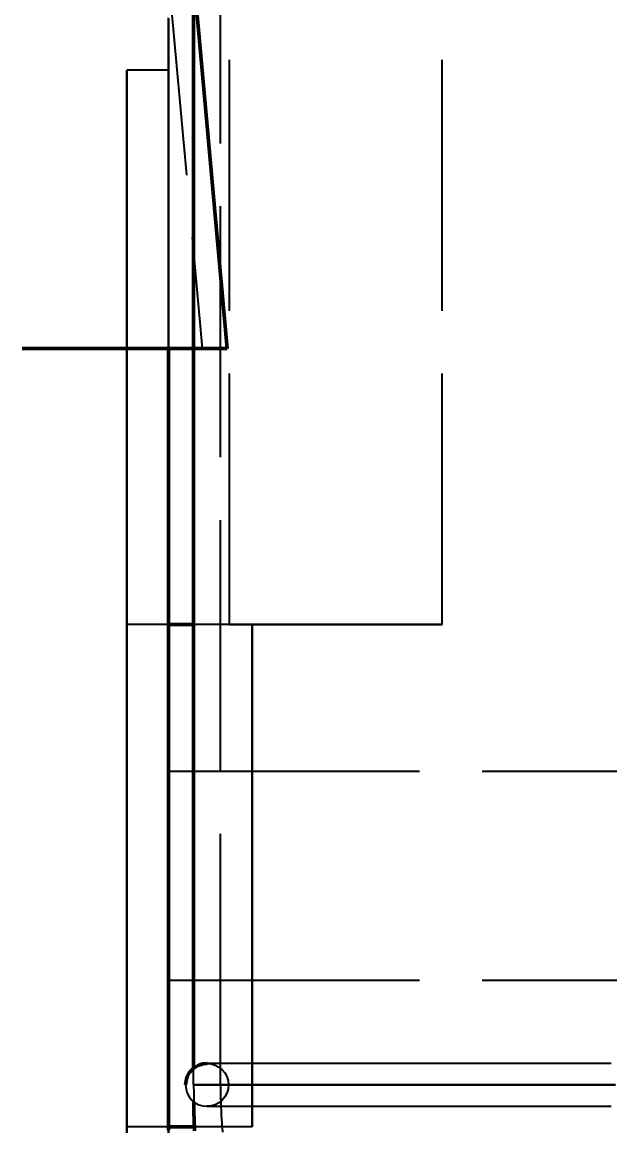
# Model space of a CAD drawing. Header units: millimetres. Extents: x 0 to 594, y 0 to 420.
# Drawn here: x 69.25 to 76.27, y 283.47 to 296.7 of the extents above; entities that cross this region are included whole.
import ezdxf

# ---------------------------------------------------------------- set-up
doc = ezdxf.new("R2010")
doc.units = ezdxf.units.MM
doc.linetypes.add('ISO02-TRAZOS', pattern=[3.75, 3, -0.75])
for name, color, linetype, lineweight in [('01-VISIBLE', 7, 'CONTINUOUS', 50), ('02-OCULTA', 4, 'ISO02-TRAZOS', 25), ('04-COTA', 3, 'CONTINUOUS', 25)]:
    doc.layers.add(name, color=color, linetype=linetype, lineweight=lineweight)
doc.styles.add('ISO3098', font='isocpeur.ttf')
doc.dimstyles.new('FLAMA-ISO', dxfattribs={"dimtxt": 3.5, "dimasz": 3, "dimexe": 2, "dimexo": 1, "dimgap": 1, "dimtad": 1, "dimdec": 1, "dimtxsty": 'ISO3098', "dimcen": 2.5, "dimclrd": 3, "dimclre": 3, "dimclrt": 3, "dimazin": 3, "dimtfac": 1, "dimtmove": 0, "dimatfit": 3, "dimlwd": 25, "dimlwe": 25})

msp = doc.modelspace()

# ---------------------------------------------------------------- linework, layer by layer
at = {"layer": '01-VISIBLE'}
for p, q in [((69.9, 312.8), (71.7, 292.8)), ((71.3, 284.2), (71.3, 298)), ((71.3, 289.5), (71, 289.5)), ((71.309, 283.5), (71, 283.5))]:
    msp.add_line(p, q, dxfattribs=at)
for points in [[(71.7, 292.8), (71.65, 292.8), (71.6, 292.8), (71.55, 292.8), (71.5, 292.8), (71.45, 292.8), (71.4, 292.8), (71.35, 292.8), (71.3, 292.8), (71.25, 292.8), (71.2, 292.8), (71.15, 292.8), (71.1, 292.8), (71.05, 292.8), (71, 292.8), (70.95, 292.8), (70.9, 292.8), (70.85, 292.8), (70.8, 292.8), (70.75, 292.8), (70.7, 292.8), (70.65, 292.8), (70.6, 292.8), (70.55, 292.8), (70.5, 292.8), (70.45, 292.8), (70.4, 292.8), (70.35, 292.8), (70.3, 292.8), (70.25, 292.8), (70.2, 292.8), (70.15, 292.8), (70.1, 292.8), (70.05, 292.8), (70, 292.8), (69.95, 292.8), (69.9, 292.8), (69.85, 292.8), (69.8, 292.8), (69.75, 292.8), (69.7, 292.8), (69.65, 292.8), (69.6, 292.8), (69.55, 292.8), (69.5, 292.8), (69.45, 292.8), (69.4, 292.8), (69.35, 292.8), (69.3, 292.8), (69.25, 292.8)], [(71, 283.458), (71, 283.518), (71, 283.577), (71, 283.637), (71, 283.696), (71, 283.756), (71, 283.815), (71, 283.875), (71, 283.934), (71, 283.994), (71, 284.053), (71, 284.113), (71, 284.172), (71, 284.232), (71, 284.291), (71, 284.351), (71, 284.41), (71, 284.47), (71, 284.529), (71, 284.589), (71, 284.648), (71, 284.708), (71, 284.767), (71, 284.827), (71, 284.886), (71, 284.946), (71, 285.005), (71, 285.065), (71, 285.124), (71, 285.184), (71, 285.243), (71, 285.303), (71, 285.362), (71, 285.422), (71, 285.481), (71, 285.541), (71, 285.6), (71, 285.66), (71, 285.719), (71, 285.779), (71, 285.838), (71, 285.898), (71, 285.957), (71, 286.017), (71, 286.076), (71, 286.136), (71, 286.195), (71, 286.255), (71, 286.314), (71, 286.374), (71, 286.433), (71, 286.493), (71, 286.552), (71, 286.612), (71, 286.671), (71, 286.731), (71, 286.79), (71, 286.85), (71, 286.909), (71, 286.969), (71, 287.028), (71, 287.088), (71, 287.147), (71, 287.207), (71, 287.266), (71, 287.326), (71, 287.385), (71, 287.445), (71, 287.504), (71, 287.564), (71, 287.623), (71, 287.683), (71, 287.742), (71, 287.802), (71, 287.861), (71, 287.921), (71, 287.98), (71, 288.04), (71, 288.099), (71, 288.159), (71, 288.218), (71, 288.278), (71, 288.337), (71, 288.397), (71, 288.456), (71, 288.516), (71, 288.575), (71, 288.635), (71, 288.694), (71, 288.754), (71, 288.813), (71, 288.873), (71, 288.932), (71, 288.992), (71, 289.051), (71, 289.111), (71, 289.17), (71, 289.23), (71, 289.289), (71, 289.349), (71, 289.408), (71, 289.468), (71, 289.527), (71, 289.587), (71, 289.646), (71, 289.706), (71, 289.765), (71, 289.825), (71, 289.884), (71, 289.944), (71, 290.003), (71, 290.063), (71, 290.122), (71, 290.182), (71, 290.241), (71, 290.301), (71, 290.36), (71, 290.42), (71, 290.479), (71, 290.539), (71, 290.598), (71, 290.658), (71, 290.717), (71, 290.777), (71, 290.836), (71, 290.896), (71, 290.955), (71, 291.015), (71, 291.074), (71, 291.134), (71, 291.193), (71, 291.253), (71, 291.312), (71, 291.372), (71, 291.431), (71, 291.491), (71, 291.55), (71, 291.61), (71, 291.669), (71, 291.729), (71, 291.788), (71, 291.848), (71, 291.907), (71, 291.967), (71, 292.026), (71, 292.086), (71, 292.145), (71, 292.205), (71, 292.264), (71, 292.324), (71, 292.383), (71, 292.443), (71, 292.502), (71, 292.562), (71, 292.621), (71, 292.681), (71, 292.74), (71, 292.8)], [(71.46, 284.256), (71.41, 284.251), (71.362, 284.237), (71.318, 284.213), (71.279, 284.181), (71.247, 284.142), (71.223, 284.098), (71.209, 284.05), (71.204, 284)], [(71.302, 283.799), (71.302, 283.749), (71.303, 283.699), (71.304, 283.649), (71.305, 283.599), (71.307, 283.549), (71.309, 283.499), (71.312, 283.449)]]:
    msp.add_lwpolyline(points, dxfattribs=at)
at = {"layer": '02-OCULTA'}
for p, q in [((74.27, 289.5), (74.27, 343.594)), ((71.73, 289.5), (71.73, 340.4)), ((71.62, 284), (71.62, 337.5)), ((69.6, 312.8), (71.4, 292.8)), ((71, 296.125), (70.5, 296.125)), ((71, 289.5), (70.5, 289.5)), ((72, 289.5), (71.3, 289.5)), ((71, 287.75), (105.6, 287.75)), ((71, 285.25), (105.6, 285.25)), ((71.3, 284), (71.3, 284.2)), ((71, 283.5), (70.5, 283.5)), ((72, 283.5), (71.309, 283.5))]:
    msp.add_line(p, q, dxfattribs=at)
for points in [[(71, 292.8), (71, 292.85), (71, 292.9), (71, 292.95), (71, 293), (71, 293.05), (71, 293.1), (71, 293.15), (71, 293.2), (71, 293.25), (71, 293.3), (71, 293.35), (71, 293.4), (71, 293.45), (71, 293.5), (71, 293.55), (71, 293.6), (71, 293.65), (71, 293.7), (71, 293.75), (71, 293.8), (71, 293.85), (71, 293.9), (71, 293.95), (71, 294), (71, 294.05), (71, 294.1), (71, 294.15), (71, 294.2), (71, 294.25), (71, 294.3), (71, 294.35), (71, 294.4), (71, 294.45), (71, 294.5), (71, 294.55), (71, 294.6), (71, 294.65), (71, 294.7), (71, 294.75), (71, 294.8), (71, 294.85), (71, 294.9), (71, 294.95), (71, 295), (71, 295.05), (71, 295.1), (71, 295.15), (71, 295.2), (71, 295.25), (71, 295.3), (71, 295.35), (71, 295.4), (71, 295.45), (71, 295.5), (71, 295.55), (71, 295.6), (71, 295.65), (71, 295.7), (71, 295.75), (71, 295.8), (71, 295.85), (71, 295.9), (71, 295.95), (71, 296), (71, 296.05), (71, 296.1), (71, 296.15), (71, 296.2), (71, 296.25), (71, 296.3), (71, 296.35), (71, 296.4), (71, 296.45), (71, 296.5), (71, 296.55), (71, 296.6), (71, 296.65), (71, 296.7), (71, 296.75)], [(71, 296.737), (71, 296.65), (71, 296.562), (71, 296.475), (71, 296.387), (71, 296.3), (71, 296.212), (71, 296.125), (71, 296.037), (71, 295.95), (71, 295.862), (71, 295.775), (71, 295.687), (71, 295.6), (71, 295.512), (71, 295.425), (71, 295.337), (71, 295.25), (71, 295.162), (71, 295.075), (71, 294.987), (71, 294.9), (71, 294.812), (71, 294.725), (71, 294.637), (71, 294.55), (71, 294.462), (71, 294.375), (71, 294.287), (71, 294.2), (71, 294.112), (71, 294.025), (71, 293.937), (71, 293.85), (71, 293.762), (71, 293.675), (71, 293.587), (71, 293.5), (71, 293.412), (71, 293.325), (71, 293.237), (71, 293.15), (71, 293.062), (71, 292.975), (71, 292.887), (71, 292.8), (71, 292.712), (71, 292.625), (71, 292.537), (71, 292.45), (71, 292.362), (71, 292.275), (71, 292.187), (71, 292.1), (71, 292.012), (71, 291.925), (71, 291.837), (71, 291.75), (71, 291.662), (71, 291.575), (71, 291.487), (71, 291.4), (71, 291.312), (71, 291.225), (71, 291.137), (71, 291.05), (71, 290.962), (71, 290.875), (71, 290.787), (71, 290.7), (71, 290.612), (71, 290.525), (71, 290.437), (71, 290.35), (71, 290.262), (71, 290.175), (71, 290.087), (71, 290), (71, 289.912), (71, 289.825), (71, 289.737), (71, 289.65), (71, 289.562), (71, 289.475), (71, 289.387), (71, 289.3), (71, 289.212), (71, 289.125), (71, 289.037), (71, 288.95), (71, 288.862), (71, 288.775), (71, 288.687), (71, 288.6), (71, 288.512), (71, 288.425), (71, 288.337), (71, 288.25), (71, 288.162), (71, 288.075), (71, 287.987), (71, 287.9), (71, 287.812), (71, 287.725), (71, 287.637), (71, 287.55), (71, 287.462), (71, 287.375), (71, 287.287), (71, 287.2), (71, 287.112), (71, 287.025), (71, 286.937), (71, 286.85), (71, 286.762), (71, 286.675), (71, 286.587), (71, 286.5), (71, 286.412), (71, 286.325), (71, 286.237), (71, 286.15), (71, 286.062), (71, 285.975), (71, 285.887), (71, 285.8), (71, 285.712), (71, 285.625), (71, 285.537), (71, 285.45), (71, 285.362), (71, 285.275), (71, 285.187), (71, 285.1), (71, 285.012), (71, 284.925), (71, 284.837), (71, 284.75), (71, 284.662), (71, 284.575), (71, 284.487), (71, 284.4), (71, 284.312), (71, 284.225), (71, 284.137), (71, 284.05), (71, 283.962), (71, 283.875), (71, 283.787), (71, 283.7), (71, 283.612), (71, 283.525), (71, 283.437)], [(70.5, 283.425), (70.5, 283.475), (70.5, 283.525), (70.5, 283.575), (70.5, 283.625), (70.5, 283.675), (70.5, 283.725), (70.5, 283.775), (70.5, 283.825), (70.5, 283.875), (70.5, 283.925), (70.5, 283.975), (70.5, 284.025), (70.5, 284.075), (70.5, 284.125), (70.5, 284.175), (70.5, 284.225), (70.5, 284.275), (70.5, 284.325), (70.5, 284.375), (70.5, 284.425), (70.5, 284.475), (70.5, 284.525), (70.5, 284.575), (70.5, 284.625), (70.5, 284.675), (70.5, 284.725), (70.5, 284.775), (70.5, 284.825), (70.5, 284.875), (70.5, 284.925), (70.5, 284.975), (70.5, 285.025), (70.5, 285.075), (70.5, 285.125), (70.5, 285.175), (70.5, 285.225), (70.5, 285.275), (70.5, 285.325), (70.5, 285.375), (70.5, 285.425), (70.5, 285.475), (70.5, 285.525), (70.5, 285.575), (70.5, 285.625), (70.5, 285.675), (70.5, 285.725), (70.5, 285.775), (70.5, 285.825), (70.5, 285.875), (70.5, 285.925), (70.5, 285.975), (70.5, 286.025), (70.5, 286.075), (70.5, 286.125), (70.5, 286.175), (70.5, 286.225), (70.5, 286.275), (70.5, 286.325), (70.5, 286.375), (70.5, 286.425), (70.5, 286.475), (70.5, 286.525), (70.5, 286.575), (70.5, 286.625), (70.5, 286.675), (70.5, 286.725), (70.5, 286.775), (70.5, 286.825), (70.5, 286.875), (70.5, 286.925), (70.5, 286.975), (70.5, 287.025), (70.5, 287.075), (70.5, 287.125), (70.5, 287.175), (70.5, 287.225), (70.5, 287.275), (70.5, 287.325), (70.5, 287.375), (70.5, 287.425), (70.5, 287.475), (70.5, 287.525), (70.5, 287.575), (70.5, 287.625), (70.5, 287.675), (70.5, 287.725), (70.5, 287.775), (70.5, 287.825), (70.5, 287.875), (70.5, 287.925), (70.5, 287.975), (70.5, 288.025), (70.5, 288.075), (70.5, 288.125), (70.5, 288.175), (70.5, 288.225), (70.5, 288.275), (70.5, 288.325), (70.5, 288.375), (70.5, 288.425), (70.5, 288.475), (70.5, 288.525), (70.5, 288.575), (70.5, 288.625), (70.5, 288.675), (70.5, 288.725), (70.5, 288.775), (70.5, 288.825), (70.5, 288.875), (70.5, 288.925), (70.5, 288.975), (70.5, 289.025), (70.5, 289.075), (70.5, 289.125), (70.5, 289.175), (70.5, 289.225), (70.5, 289.275), (70.5, 289.325), (70.5, 289.375), (70.5, 289.425), (70.5, 289.475), (70.5, 289.525), (70.5, 289.575), (70.5, 289.625), (70.5, 289.675), (70.5, 289.725), (70.5, 289.775), (70.5, 289.825), (70.5, 289.875), (70.5, 289.925), (70.5, 289.975), (70.5, 290.025), (70.5, 290.075), (70.5, 290.125), (70.5, 290.175), (70.5, 290.225), (70.5, 290.275), (70.5, 290.325), (70.5, 290.375), (70.5, 290.425), (70.5, 290.475), (70.5, 290.525), (70.5, 290.575), (70.5, 290.625), (70.5, 290.675), (70.5, 290.725), (70.5, 290.775), (70.5, 290.825), (70.5, 290.875), (70.5, 290.925), (70.5, 290.975), (70.5, 291.025), (70.5, 291.075), (70.5, 291.125), (70.5, 291.175), (70.5, 291.225), (70.5, 291.275), (70.5, 291.325), (70.5, 291.375), (70.5, 291.425), (70.5, 291.475), (70.5, 291.525), (70.5, 291.575), (70.5, 291.625), (70.5, 291.675), (70.5, 291.725), (70.5, 291.775), (70.5, 291.825), (70.5, 291.875), (70.5, 291.925), (70.5, 291.975), (70.5, 292.025), (70.5, 292.075), (70.5, 292.125), (70.5, 292.175), (70.5, 292.225), (70.5, 292.275), (70.5, 292.325), (70.5, 292.375), (70.5, 292.425), (70.5, 292.475), (70.5, 292.525), (70.5, 292.575), (70.5, 292.625), (70.5, 292.675), (70.5, 292.725), (70.5, 292.775), (70.5, 292.825), (70.5, 292.875), (70.5, 292.925), (70.5, 292.975), (70.5, 293.025), (70.5, 293.075), (70.5, 293.125), (70.5, 293.175), (70.5, 293.225), (70.5, 293.275), (70.5, 293.325), (70.5, 293.375), (70.5, 293.425), (70.5, 293.475), (70.5, 293.525), (70.5, 293.575), (70.5, 293.625), (70.5, 293.675), (70.5, 293.725), (70.5, 293.775), (70.5, 293.825), (70.5, 293.875), (70.5, 293.925), (70.5, 293.975), (70.5, 294.025), (70.5, 294.075), (70.5, 294.125), (70.5, 294.175), (70.5, 294.225), (70.5, 294.275), (70.5, 294.325), (70.5, 294.375), (70.5, 294.425), (70.5, 294.475), (70.5, 294.525), (70.5, 294.575), (70.5, 294.625), (70.5, 294.675), (70.5, 294.725), (70.5, 294.775), (70.5, 294.825), (70.5, 294.875), (70.5, 294.925), (70.5, 294.975), (70.5, 295.025), (70.5, 295.075), (70.5, 295.125), (70.5, 295.175), (70.5, 295.225), (70.5, 295.275), (70.5, 295.325), (70.5, 295.375), (70.5, 295.425), (70.5, 295.475), (70.5, 295.525), (70.5, 295.575), (70.5, 295.625), (70.5, 295.675), (70.5, 295.725), (70.5, 295.775), (70.5, 295.825), (70.5, 295.875), (70.5, 295.925), (70.5, 295.975), (70.5, 296.025), (70.5, 296.075), (70.5, 296.125)], [(70.5, 296.125), (70.5, 296.075), (70.5, 296.025), (70.5, 295.975), (70.5, 295.925), (70.5, 295.875), (70.5, 295.825), (70.5, 295.775), (70.5, 295.725), (70.5, 295.675), (70.5, 295.625), (70.5, 295.575), (70.5, 295.525), (70.5, 295.475), (70.5, 295.425), (70.5, 295.375), (70.5, 295.325), (70.5, 295.275), (70.5, 295.225), (70.5, 295.175), (70.5, 295.125), (70.5, 295.075), (70.5, 295.025), (70.5, 294.975), (70.5, 294.925), (70.5, 294.875), (70.5, 294.825), (70.5, 294.775), (70.5, 294.725), (70.5, 294.675), (70.5, 294.625), (70.5, 294.575), (70.5, 294.525), (70.5, 294.475), (70.5, 294.425), (70.5, 294.375), (70.5, 294.325), (70.5, 294.275), (70.5, 294.225), (70.5, 294.175), (70.5, 294.125), (70.5, 294.075), (70.5, 294.025), (70.5, 293.975), (70.5, 293.925), (70.5, 293.875), (70.5, 293.825), (70.5, 293.775), (70.5, 293.725), (70.5, 293.675), (70.5, 293.625), (70.5, 293.575), (70.5, 293.525), (70.5, 293.475), (70.5, 293.425), (70.5, 293.375), (70.5, 293.325), (70.5, 293.275), (70.5, 293.225), (70.5, 293.175), (70.5, 293.125), (70.5, 293.075), (70.5, 293.025), (70.5, 292.975), (70.5, 292.925), (70.5, 292.875), (70.5, 292.825), (70.5, 292.775), (70.5, 292.725), (70.5, 292.675), (70.5, 292.625), (70.5, 292.575), (70.5, 292.525), (70.5, 292.475), (70.5, 292.425), (70.5, 292.375), (70.5, 292.325), (70.5, 292.275), (70.5, 292.225), (70.5, 292.175), (70.5, 292.125), (70.5, 292.075), (70.5, 292.025), (70.5, 291.975), (70.5, 291.925), (70.5, 291.875), (70.5, 291.825), (70.5, 291.775), (70.5, 291.725), (70.5, 291.675), (70.5, 291.625), (70.5, 291.575), (70.5, 291.525), (70.5, 291.475), (70.5, 291.425), (70.5, 291.375), (70.5, 291.325), (70.5, 291.275), (70.5, 291.225), (70.5, 291.175), (70.5, 291.125), (70.5, 291.075), (70.5, 291.025), (70.5, 290.975), (70.5, 290.925), (70.5, 290.875), (70.5, 290.825), (70.5, 290.775), (70.5, 290.725), (70.5, 290.675), (70.5, 290.625), (70.5, 290.575), (70.5, 290.525), (70.5, 290.475), (70.5, 290.425), (70.5, 290.375), (70.5, 290.325), (70.5, 290.275), (70.5, 290.225), (70.5, 290.175), (70.5, 290.125), (70.5, 290.075), (70.5, 290.025), (70.5, 289.975), (70.5, 289.925), (70.5, 289.875), (70.5, 289.825), (70.5, 289.775), (70.5, 289.725), (70.5, 289.675), (70.5, 289.625), (70.5, 289.575), (70.5, 289.525), (70.5, 289.475), (70.5, 289.425), (70.5, 289.375), (70.5, 289.325), (70.5, 289.275), (70.5, 289.225), (70.5, 289.175), (70.5, 289.125), (70.5, 289.075), (70.5, 289.025), (70.5, 288.975), (70.5, 288.925), (70.5, 288.875), (70.5, 288.825), (70.5, 288.775), (70.5, 288.725), (70.5, 288.675), (70.5, 288.625), (70.5, 288.575), (70.5, 288.525), (70.5, 288.475), (70.5, 288.425), (70.5, 288.375), (70.5, 288.325), (70.5, 288.275), (70.5, 288.225), (70.5, 288.175), (70.5, 288.125), (70.5, 288.075), (70.5, 288.025), (70.5, 287.975), (70.5, 287.925), (70.5, 287.875), (70.5, 287.825), (70.5, 287.775), (70.5, 287.725), (70.5, 287.675), (70.5, 287.625), (70.5, 287.575), (70.5, 287.525), (70.5, 287.475), (70.5, 287.425), (70.5, 287.375), (70.5, 287.325), (70.5, 287.275), (70.5, 287.225), (70.5, 287.175), (70.5, 287.125), (70.5, 287.075), (70.5, 287.025), (70.5, 286.975), (70.5, 286.925), (70.5, 286.875), (70.5, 286.825), (70.5, 286.775), (70.5, 286.725), (70.5, 286.675), (70.5, 286.625), (70.5, 286.575), (70.5, 286.525), (70.5, 286.475), (70.5, 286.425), (70.5, 286.375), (70.5, 286.325), (70.5, 286.275), (70.5, 286.225), (70.5, 286.175), (70.5, 286.125), (70.5, 286.075), (70.5, 286.025), (70.5, 285.975), (70.5, 285.925), (70.5, 285.875), (70.5, 285.825), (70.5, 285.775), (70.5, 285.725), (70.5, 285.675), (70.5, 285.625), (70.5, 285.575), (70.5, 285.525), (70.5, 285.475), (70.5, 285.425), (70.5, 285.375), (70.5, 285.325), (70.5, 285.275), (70.5, 285.225), (70.5, 285.175), (70.5, 285.125), (70.5, 285.075), (70.5, 285.025), (70.5, 284.975), (70.5, 284.925), (70.5, 284.875), (70.5, 284.825), (70.5, 284.775), (70.5, 284.725), (70.5, 284.675), (70.5, 284.625), (70.5, 284.575), (70.5, 284.525), (70.5, 284.475), (70.5, 284.425), (70.5, 284.375), (70.5, 284.325), (70.5, 284.275), (70.5, 284.225), (70.5, 284.175), (70.5, 284.125), (70.5, 284.075), (70.5, 284.025), (70.5, 283.975), (70.5, 283.925), (70.5, 283.875), (70.5, 283.825), (70.5, 283.775), (70.5, 283.725), (70.5, 283.675), (70.5, 283.625), (70.5, 283.575), (70.5, 283.525), (70.5, 283.475), (70.5, 283.425)], [(71, 283.425), (71, 283.475), (71, 283.525), (71, 283.575), (71, 283.625), (71, 283.675), (71, 283.725), (71, 283.775), (71, 283.825), (71, 283.875), (71, 283.925), (71, 283.975), (71, 284.025), (71, 284.075), (71, 284.125), (71, 284.175), (71, 284.225), (71, 284.275), (71, 284.325), (71, 284.375), (71, 284.425), (71, 284.475), (71, 284.525), (71, 284.575), (71, 284.625), (71, 284.675), (71, 284.725), (71, 284.775), (71, 284.825), (71, 284.875), (71, 284.925), (71, 284.975), (71, 285.025), (71, 285.075), (71, 285.125), (71, 285.175), (71, 285.225), (71, 285.275), (71, 285.325), (71, 285.375), (71, 285.425), (71, 285.475), (71, 285.525), (71, 285.575), (71, 285.625), (71, 285.675), (71, 285.725), (71, 285.775), (71, 285.825), (71, 285.875), (71, 285.925), (71, 285.975), (71, 286.025), (71, 286.075), (71, 286.125), (71, 286.175), (71, 286.225), (71, 286.275), (71, 286.325), (71, 286.375), (71, 286.425), (71, 286.475), (71, 286.525), (71, 286.575), (71, 286.625), (71, 286.675), (71, 286.725), (71, 286.775), (71, 286.825), (71, 286.875), (71, 286.925), (71, 286.975), (71, 287.025), (71, 287.075), (71, 287.125), (71, 287.175), (71, 287.225), (71, 287.275), (71, 287.325), (71, 287.375), (71, 287.425), (71, 287.475), (71, 287.525), (71, 287.575), (71, 287.625), (71, 287.675), (71, 287.725), (71, 287.775), (71, 287.825), (71, 287.875), (71, 287.925), (71, 287.975), (71, 288.025), (71, 288.075), (71, 288.125), (71, 288.175), (71, 288.225), (71, 288.275), (71, 288.325), (71, 288.375), (71, 288.425), (71, 288.475), (71, 288.525), (71, 288.575), (71, 288.625), (71, 288.675), (71, 288.725), (71, 288.775), (71, 288.825), (71, 288.875), (71, 288.925), (71, 288.975), (71, 289.025), (71, 289.075), (71, 289.125), (71, 289.175), (71, 289.225), (71, 289.275), (71, 289.325), (71, 289.375), (71, 289.425), (71, 289.475), (71, 289.525), (71, 289.575), (71, 289.625), (71, 289.675), (71, 289.725), (71, 289.775), (71, 289.825), (71, 289.875), (71, 289.925), (71, 289.975), (71, 290.025), (71, 290.075), (71, 290.125), (71, 290.175), (71, 290.225), (71, 290.275), (71, 290.325), (71, 290.375), (71, 290.425), (71, 290.475), (71, 290.525), (71, 290.575), (71, 290.625), (71, 290.675), (71, 290.725), (71, 290.775), (71, 290.825), (71, 290.875), (71, 290.925), (71, 290.975), (71, 291.025), (71, 291.075), (71, 291.125), (71, 291.175), (71, 291.225), (71, 291.275), (71, 291.325), (71, 291.375), (71, 291.425), (71, 291.475), (71, 291.525), (71, 291.575), (71, 291.625), (71, 291.675), (71, 291.725), (71, 291.775), (71, 291.825), (71, 291.875), (71, 291.925), (71, 291.975), (71, 292.025), (71, 292.075), (71, 292.125), (71, 292.175), (71, 292.225), (71, 292.275), (71, 292.325), (71, 292.375), (71, 292.425), (71, 292.475), (71, 292.525), (71, 292.575), (71, 292.625), (71, 292.675), (71, 292.725), (71, 292.775), (71, 292.825), (71, 292.875), (71, 292.925), (71, 292.975), (71, 293.025), (71, 293.075), (71, 293.125), (71, 293.175), (71, 293.225), (71, 293.275), (71, 293.325), (71, 293.375), (71, 293.425), (71, 293.475), (71, 293.525), (71, 293.575), (71, 293.625), (71, 293.675), (71, 293.725), (71, 293.775), (71, 293.825), (71, 293.875), (71, 293.925), (71, 293.975), (71, 294.025), (71, 294.075), (71, 294.125), (71, 294.175), (71, 294.225), (71, 294.275), (71, 294.325), (71, 294.375), (71, 294.425), (71, 294.475), (71, 294.525), (71, 294.575), (71, 294.625), (71, 294.675), (71, 294.725), (71, 294.775), (71, 294.825), (71, 294.875), (71, 294.925), (71, 294.975), (71, 295.025), (71, 295.075), (71, 295.125), (71, 295.175), (71, 295.225), (71, 295.275), (71, 295.325), (71, 295.375), (71, 295.425), (71, 295.475), (71, 295.525), (71, 295.575), (71, 295.625), (71, 295.675), (71, 295.725), (71, 295.775), (71, 295.825), (71, 295.875), (71, 295.925), (71, 295.975), (71, 296.025), (71, 296.075), (71, 296.125)], [(71, 296.125), (71, 296.075), (71, 296.025), (71, 295.975), (71, 295.925), (71, 295.875), (71, 295.825), (71, 295.775), (71, 295.725), (71, 295.675), (71, 295.625), (71, 295.575), (71, 295.525), (71, 295.475), (71, 295.425), (71, 295.375), (71, 295.325), (71, 295.275), (71, 295.225), (71, 295.175), (71, 295.125), (71, 295.075), (71, 295.025), (71, 294.975), (71, 294.925), (71, 294.875), (71, 294.825), (71, 294.775), (71, 294.725), (71, 294.675), (71, 294.625), (71, 294.575), (71, 294.525), (71, 294.475), (71, 294.425), (71, 294.375), (71, 294.325), (71, 294.275), (71, 294.225), (71, 294.175), (71, 294.125), (71, 294.075), (71, 294.025), (71, 293.975), (71, 293.925), (71, 293.875), (71, 293.825), (71, 293.775), (71, 293.725), (71, 293.675), (71, 293.625), (71, 293.575), (71, 293.525), (71, 293.475), (71, 293.425), (71, 293.375), (71, 293.325), (71, 293.275), (71, 293.225), (71, 293.175), (71, 293.125), (71, 293.075), (71, 293.025), (71, 292.975), (71, 292.925), (71, 292.875), (71, 292.825), (71, 292.775), (71, 292.725), (71, 292.675), (71, 292.625), (71, 292.575), (71, 292.525), (71, 292.475), (71, 292.425), (71, 292.375), (71, 292.325), (71, 292.275), (71, 292.225), (71, 292.175), (71, 292.125), (71, 292.075), (71, 292.025), (71, 291.975), (71, 291.925), (71, 291.875), (71, 291.825), (71, 291.775), (71, 291.725), (71, 291.675), (71, 291.625), (71, 291.575), (71, 291.525), (71, 291.475), (71, 291.425), (71, 291.375), (71, 291.325), (71, 291.275), (71, 291.225), (71, 291.175), (71, 291.125), (71, 291.075), (71, 291.025), (71, 290.975), (71, 290.925), (71, 290.875), (71, 290.825), (71, 290.775), (71, 290.725), (71, 290.675), (71, 290.625), (71, 290.575), (71, 290.525), (71, 290.475), (71, 290.425), (71, 290.375), (71, 290.325), (71, 290.275), (71, 290.225), (71, 290.175), (71, 290.125), (71, 290.075), (71, 290.025), (71, 289.975), (71, 289.925), (71, 289.875), (71, 289.825), (71, 289.775), (71, 289.725), (71, 289.675), (71, 289.625), (71, 289.575), (71, 289.525), (71, 289.475), (71, 289.425), (71, 289.375), (71, 289.325), (71, 289.275), (71, 289.225), (71, 289.175), (71, 289.125), (71, 289.075), (71, 289.025), (71, 288.975), (71, 288.925), (71, 288.875), (71, 288.825), (71, 288.775), (71, 288.725), (71, 288.675), (71, 288.625), (71, 288.575), (71, 288.525), (71, 288.475), (71, 288.425), (71, 288.375), (71, 288.325), (71, 288.275), (71, 288.225), (71, 288.175), (71, 288.125), (71, 288.075), (71, 288.025), (71, 287.975), (71, 287.925), (71, 287.875), (71, 287.825), (71, 287.775), (71, 287.725), (71, 287.675), (71, 287.625), (71, 287.575), (71, 287.525), (71, 287.475), (71, 287.425), (71, 287.375), (71, 287.325), (71, 287.275), (71, 287.225), (71, 287.175), (71, 287.125), (71, 287.075), (71, 287.025), (71, 286.975), (71, 286.925), (71, 286.875), (71, 286.825), (71, 286.775), (71, 286.725), (71, 286.675), (71, 286.625), (71, 286.575), (71, 286.525), (71, 286.475), (71, 286.425), (71, 286.375), (71, 286.325), (71, 286.275), (71, 286.225), (71, 286.175), (71, 286.125), (71, 286.075), (71, 286.025), (71, 285.975), (71, 285.925), (71, 285.875), (71, 285.825), (71, 285.775), (71, 285.725), (71, 285.675), (71, 285.625), (71, 285.575), (71, 285.525), (71, 285.475), (71, 285.425), (71, 285.375), (71, 285.325), (71, 285.275), (71, 285.225), (71, 285.175), (71, 285.125), (71, 285.075), (71, 285.025), (71, 284.975), (71, 284.925), (71, 284.875), (71, 284.825), (71, 284.775), (71, 284.725), (71, 284.675), (71, 284.625), (71, 284.575), (71, 284.525), (71, 284.475), (71, 284.425), (71, 284.375), (71, 284.325), (71, 284.275), (71, 284.225), (71, 284.175), (71, 284.125), (71, 284.075), (71, 284.025), (71, 283.975), (71, 283.925), (71, 283.875), (71, 283.825), (71, 283.775), (71, 283.725), (71, 283.675), (71, 283.625), (71, 283.575), (71, 283.525), (71, 283.475), (71, 283.425)], [(69.25, 292.8), (69.3, 292.8), (69.35, 292.8), (69.4, 292.8), (69.45, 292.8), (69.5, 292.8), (69.55, 292.8), (69.6, 292.8), (69.65, 292.8), (69.7, 292.8), (69.75, 292.8), (69.8, 292.8), (69.85, 292.8), (69.9, 292.8), (69.95, 292.8), (70, 292.8), (70.05, 292.8), (70.1, 292.8), (70.15, 292.8), (70.2, 292.8), (70.25, 292.8), (70.3, 292.8), (70.35, 292.8), (70.4, 292.8), (70.45, 292.8), (70.5, 292.8), (70.55, 292.8), (70.6, 292.8), (70.65, 292.8), (70.7, 292.8), (70.75, 292.8), (70.8, 292.8), (70.85, 292.8), (70.9, 292.8), (70.95, 292.8), (71, 292.8), (71.05, 292.8), (71.1, 292.8), (71.15, 292.8), (71.2, 292.8), (71.25, 292.8), (71.3, 292.8), (71.35, 292.8), (71.4, 292.8), (71.45, 292.8), (71.5, 292.8), (71.55, 292.8), (71.6, 292.8), (71.65, 292.8), (71.7, 292.8)], [(69.25, 292.8), (69.3, 292.8), (69.35, 292.8), (69.4, 292.8), (69.45, 292.8), (69.5, 292.8), (69.55, 292.8), (69.6, 292.8), (69.65, 292.8), (69.7, 292.8), (69.75, 292.8), (69.8, 292.8), (69.85, 292.8), (69.9, 292.8), (69.95, 292.8), (70, 292.8), (70.05, 292.8), (70.1, 292.8), (70.15, 292.8), (70.2, 292.8), (70.25, 292.8), (70.3, 292.8), (70.35, 292.8), (70.4, 292.8), (70.45, 292.8), (70.5, 292.8), (70.55, 292.8), (70.6, 292.8), (70.65, 292.8), (70.7, 292.8), (70.75, 292.8), (70.8, 292.8), (70.85, 292.8), (70.9, 292.8), (70.95, 292.8), (71, 292.8), (71.05, 292.8), (71.1, 292.8), (71.15, 292.8), (71.2, 292.8), (71.25, 292.8), (71.3, 292.8), (71.35, 292.8), (71.4, 292.8)], [(71.4, 292.8), (71.35, 292.8), (71.3, 292.8), (71.25, 292.8), (71.2, 292.8), (71.15, 292.8), (71.1, 292.8), (71.05, 292.8), (71, 292.8), (70.95, 292.8), (70.9, 292.8), (70.85, 292.8), (70.8, 292.8), (70.75, 292.8), (70.7, 292.8), (70.65, 292.8), (70.6, 292.8), (70.55, 292.8), (70.5, 292.8), (70.45, 292.8), (70.4, 292.8), (70.35, 292.8), (70.3, 292.8), (70.25, 292.8), (70.2, 292.8), (70.15, 292.8), (70.1, 292.8), (70.05, 292.8), (70, 292.8), (69.95, 292.8), (69.9, 292.8), (69.85, 292.8), (69.8, 292.8), (69.75, 292.8), (69.7, 292.8), (69.65, 292.8), (69.6, 292.8), (69.55, 292.8), (69.5, 292.8), (69.45, 292.8), (69.4, 292.8), (69.35, 292.8), (69.3, 292.8), (69.25, 292.8)], [(70.5, 283.5), (70.5, 283.55), (70.5, 283.6), (70.5, 283.65), (70.5, 283.7), (70.5, 283.75), (70.5, 283.8), (70.5, 283.85), (70.5, 283.9), (70.5, 283.95), (70.5, 284), (70.5, 284.05), (70.5, 284.1), (70.5, 284.15), (70.5, 284.2), (70.5, 284.25), (70.5, 284.3), (70.5, 284.35), (70.5, 284.4), (70.5, 284.45), (70.5, 284.5), (70.5, 284.55), (70.5, 284.6), (70.5, 284.65), (70.5, 284.7), (70.5, 284.75), (70.5, 284.8), (70.5, 284.85), (70.5, 284.9), (70.5, 284.95), (70.5, 285), (70.5, 285.05), (70.5, 285.1), (70.5, 285.15), (70.5, 285.2), (70.5, 285.25), (70.5, 285.3), (70.5, 285.35), (70.5, 285.4), (70.5, 285.45), (70.5, 285.5), (70.5, 285.55), (70.5, 285.6), (70.5, 285.65), (70.5, 285.7), (70.5, 285.75), (70.5, 285.8), (70.5, 285.85), (70.5, 285.9), (70.5, 285.95), (70.5, 286), (70.5, 286.05), (70.5, 286.1), (70.5, 286.15), (70.5, 286.2), (70.5, 286.25), (70.5, 286.3), (70.5, 286.35), (70.5, 286.4), (70.5, 286.45), (70.5, 286.5), (70.5, 286.55), (70.5, 286.6), (70.5, 286.65), (70.5, 286.7), (70.5, 286.75), (70.5, 286.8), (70.5, 286.85), (70.5, 286.9), (70.5, 286.95), (70.5, 287), (70.5, 287.05), (70.5, 287.1), (70.5, 287.15), (70.5, 287.2), (70.5, 287.25), (70.5, 287.3), (70.5, 287.35), (70.5, 287.4), (70.5, 287.45), (70.5, 287.5), (70.5, 287.55), (70.5, 287.6), (70.5, 287.65), (70.5, 287.7), (70.5, 287.75), (70.5, 287.8), (70.5, 287.85), (70.5, 287.9), (70.5, 287.95), (70.5, 288), (70.5, 288.05), (70.5, 288.1), (70.5, 288.15), (70.5, 288.2), (70.5, 288.25), (70.5, 288.3), (70.5, 288.35), (70.5, 288.4), (70.5, 288.45), (70.5, 288.5), (70.5, 288.55), (70.5, 288.6), (70.5, 288.65), (70.5, 288.7), (70.5, 288.75), (70.5, 288.8), (70.5, 288.85), (70.5, 288.9), (70.5, 288.95), (70.5, 289), (70.5, 289.05), (70.5, 289.1), (70.5, 289.15), (70.5, 289.2), (70.5, 289.25), (70.5, 289.3), (70.5, 289.35), (70.5, 289.4), (70.5, 289.45), (70.5, 289.5)], [(70.5, 289.5), (70.5, 289.45), (70.5, 289.4), (70.5, 289.35), (70.5, 289.3), (70.5, 289.25), (70.5, 289.2), (70.5, 289.15), (70.5, 289.1), (70.5, 289.05), (70.5, 289), (70.5, 288.95), (70.5, 288.9), (70.5, 288.85), (70.5, 288.8), (70.5, 288.75), (70.5, 288.7), (70.5, 288.65), (70.5, 288.6), (70.5, 288.55), (70.5, 288.5), (70.5, 288.45), (70.5, 288.4), (70.5, 288.35), (70.5, 288.3), (70.5, 288.25), (70.5, 288.2), (70.5, 288.15), (70.5, 288.1), (70.5, 288.05), (70.5, 288), (70.5, 287.95), (70.5, 287.9), (70.5, 287.85), (70.5, 287.8), (70.5, 287.75), (70.5, 287.7), (70.5, 287.65), (70.5, 287.6), (70.5, 287.55), (70.5, 287.5), (70.5, 287.45), (70.5, 287.4), (70.5, 287.35), (70.5, 287.3), (70.5, 287.25), (70.5, 287.2), (70.5, 287.15), (70.5, 287.1), (70.5, 287.05), (70.5, 287), (70.5, 286.95), (70.5, 286.9), (70.5, 286.85), (70.5, 286.8), (70.5, 286.75), (70.5, 286.7), (70.5, 286.65), (70.5, 286.6), (70.5, 286.55), (70.5, 286.5), (70.5, 286.45), (70.5, 286.4), (70.5, 286.35), (70.5, 286.3), (70.5, 286.25), (70.5, 286.2), (70.5, 286.15), (70.5, 286.1), (70.5, 286.05), (70.5, 286), (70.5, 285.95), (70.5, 285.9), (70.5, 285.85), (70.5, 285.8), (70.5, 285.75), (70.5, 285.7), (70.5, 285.65), (70.5, 285.6), (70.5, 285.55), (70.5, 285.5), (70.5, 285.45), (70.5, 285.4), (70.5, 285.35), (70.5, 285.3), (70.5, 285.25), (70.5, 285.2), (70.5, 285.15), (70.5, 285.1), (70.5, 285.05), (70.5, 285), (70.5, 284.95), (70.5, 284.9), (70.5, 284.85), (70.5, 284.8), (70.5, 284.75), (70.5, 284.7), (70.5, 284.65), (70.5, 284.6), (70.5, 284.55), (70.5, 284.5), (70.5, 284.45), (70.5, 284.4), (70.5, 284.35), (70.5, 284.3), (70.5, 284.25), (70.5, 284.2), (70.5, 284.15), (70.5, 284.1), (70.5, 284.05), (70.5, 284), (70.5, 283.95), (70.5, 283.9), (70.5, 283.85), (70.5, 283.8), (70.5, 283.75), (70.5, 283.7), (70.5, 283.65), (70.5, 283.6), (70.5, 283.55), (70.5, 283.5)], [(74.27, 289.5), (74.219, 289.5), (74.168, 289.5), (74.118, 289.5), (74.067, 289.5), (74.016, 289.5), (73.965, 289.5), (73.914, 289.5), (73.864, 289.5), (73.813, 289.5), (73.762, 289.5), (73.711, 289.5), (73.66, 289.5), (73.61, 289.5), (73.559, 289.5), (73.508, 289.5), (73.457, 289.5), (73.406, 289.5), (73.356, 289.5), (73.305, 289.5), (73.254, 289.5), (73.203, 289.5), (73.152, 289.5), (73.102, 289.5), (73.051, 289.5), (73, 289.5), (72.949, 289.5), (72.898, 289.5), (72.848, 289.5), (72.797, 289.5), (72.746, 289.5), (72.695, 289.5), (72.644, 289.5), (72.594, 289.5), (72.543, 289.5), (72.492, 289.5), (72.441, 289.5), (72.39, 289.5), (72.34, 289.5), (72.289, 289.5), (72.238, 289.5), (72.187, 289.5), (72.136, 289.5), (72.086, 289.5), (72.035, 289.5), (71.984, 289.5), (71.933, 289.5), (71.882, 289.5), (71.832, 289.5), (71.781, 289.5), (71.73, 289.5)], [(71.73, 289.5), (71.781, 289.5), (71.832, 289.5), (71.882, 289.5), (71.933, 289.5), (71.984, 289.5), (72.035, 289.5), (72.086, 289.5), (72.136, 289.5), (72.187, 289.5), (72.238, 289.5), (72.289, 289.5), (72.34, 289.5), (72.39, 289.5), (72.441, 289.5), (72.492, 289.5), (72.543, 289.5), (72.594, 289.5), (72.644, 289.5), (72.695, 289.5), (72.746, 289.5), (72.797, 289.5), (72.848, 289.5), (72.898, 289.5), (72.949, 289.5), (73, 289.5), (73.051, 289.5), (73.102, 289.5), (73.152, 289.5), (73.203, 289.5), (73.254, 289.5), (73.305, 289.5), (73.356, 289.5), (73.406, 289.5), (73.457, 289.5), (73.508, 289.5), (73.559, 289.5), (73.61, 289.5), (73.66, 289.5), (73.711, 289.5), (73.762, 289.5), (73.813, 289.5), (73.864, 289.5), (73.914, 289.5), (73.965, 289.5), (74.016, 289.5), (74.067, 289.5), (74.118, 289.5), (74.168, 289.5), (74.219, 289.5), (74.27, 289.5)], [(72, 283.5), (72, 283.55), (72, 283.6), (72, 283.65), (72, 283.7), (72, 283.75), (72, 283.8), (72, 283.85), (72, 283.9), (72, 283.95), (72, 284), (72, 284.05), (72, 284.1), (72, 284.15), (72, 284.2), (72, 284.25), (72, 284.3), (72, 284.35), (72, 284.4), (72, 284.45), (72, 284.5), (72, 284.55), (72, 284.6), (72, 284.65), (72, 284.7), (72, 284.75), (72, 284.8), (72, 284.85), (72, 284.9), (72, 284.95), (72, 285), (72, 285.05), (72, 285.1), (72, 285.15), (72, 285.2), (72, 285.25), (72, 285.3), (72, 285.35), (72, 285.4), (72, 285.45), (72, 285.5), (72, 285.55), (72, 285.6), (72, 285.65), (72, 285.7), (72, 285.75), (72, 285.8), (72, 285.85), (72, 285.9), (72, 285.95), (72, 286), (72, 286.05), (72, 286.1), (72, 286.15), (72, 286.2), (72, 286.25), (72, 286.3), (72, 286.35), (72, 286.4), (72, 286.45), (72, 286.5), (72, 286.55), (72, 286.6), (72, 286.65), (72, 286.7), (72, 286.75), (72, 286.8), (72, 286.85), (72, 286.9), (72, 286.95), (72, 287), (72, 287.05), (72, 287.1), (72, 287.15), (72, 287.2), (72, 287.25), (72, 287.3), (72, 287.35), (72, 287.4), (72, 287.45), (72, 287.5), (72, 287.55), (72, 287.6), (72, 287.65), (72, 287.7), (72, 287.75), (72, 287.8), (72, 287.85), (72, 287.9), (72, 287.95), (72, 288), (72, 288.05), (72, 288.1), (72, 288.15), (72, 288.2), (72, 288.25), (72, 288.3), (72, 288.35), (72, 288.4), (72, 288.45), (72, 288.5), (72, 288.55), (72, 288.6), (72, 288.65), (72, 288.7), (72, 288.75), (72, 288.8), (72, 288.85), (72, 288.9), (72, 288.95), (72, 289), (72, 289.05), (72, 289.1), (72, 289.15), (72, 289.2), (72, 289.25), (72, 289.3), (72, 289.35), (72, 289.4), (72, 289.45), (72, 289.5)], [(72, 289.5), (72, 289.45), (72, 289.4), (72, 289.35), (72, 289.3), (72, 289.25), (72, 289.2), (72, 289.15), (72, 289.1), (72, 289.05), (72, 289), (72, 288.95), (72, 288.9), (72, 288.85), (72, 288.8), (72, 288.75), (72, 288.7), (72, 288.65), (72, 288.6), (72, 288.55), (72, 288.5), (72, 288.45), (72, 288.4), (72, 288.35), (72, 288.3), (72, 288.25), (72, 288.2), (72, 288.15), (72, 288.1), (72, 288.05), (72, 288), (72, 287.95), (72, 287.9), (72, 287.85), (72, 287.8), (72, 287.75), (72, 287.7), (72, 287.65), (72, 287.6), (72, 287.55), (72, 287.5), (72, 287.45), (72, 287.4), (72, 287.35), (72, 287.3), (72, 287.25), (72, 287.2), (72, 287.15), (72, 287.1), (72, 287.05), (72, 287), (72, 286.95), (72, 286.9), (72, 286.85), (72, 286.8), (72, 286.75), (72, 286.7), (72, 286.65), (72, 286.6), (72, 286.55), (72, 286.5), (72, 286.45), (72, 286.4), (72, 286.35), (72, 286.3), (72, 286.25), (72, 286.2), (72, 286.15), (72, 286.1), (72, 286.05), (72, 286), (72, 285.95), (72, 285.9), (72, 285.85), (72, 285.8), (72, 285.75), (72, 285.7), (72, 285.65), (72, 285.6), (72, 285.55), (72, 285.5), (72, 285.45), (72, 285.4), (72, 285.35), (72, 285.3), (72, 285.25), (72, 285.2), (72, 285.15), (72, 285.1), (72, 285.05), (72, 285), (72, 284.95), (72, 284.9), (72, 284.85), (72, 284.8), (72, 284.75), (72, 284.7), (72, 284.65), (72, 284.6), (72, 284.55), (72, 284.5), (72, 284.45), (72, 284.4), (72, 284.35), (72, 284.3), (72, 284.25), (72, 284.2), (72, 284.15), (72, 284.1), (72, 284.05), (72, 284), (72, 283.95), (72, 283.9), (72, 283.85), (72, 283.8), (72, 283.75), (72, 283.7), (72, 283.65), (72, 283.6), (72, 283.55), (72, 283.5)], [(71, 287.75), (71, 287.7), (71, 287.65), (71, 287.6), (71, 287.55), (71, 287.5), (71, 287.45), (71, 287.4), (71, 287.35), (71, 287.3), (71, 287.25), (71, 287.2), (71, 287.15), (71, 287.1), (71, 287.05), (71, 287), (71, 286.95), (71, 286.9), (71, 286.85), (71, 286.8), (71, 286.75), (71, 286.7), (71, 286.65), (71, 286.6), (71, 286.55), (71, 286.5), (71, 286.45), (71, 286.4), (71, 286.35), (71, 286.3), (71, 286.25), (71, 286.2), (71, 286.15), (71, 286.1), (71, 286.05), (71, 286), (71, 285.95), (71, 285.9), (71, 285.85), (71, 285.8), (71, 285.75), (71, 285.7), (71, 285.65), (71, 285.6), (71, 285.55), (71, 285.5), (71, 285.45), (71, 285.4), (71, 285.35), (71, 285.3), (71, 285.25)], [(71, 285.25), (71, 285.3), (71, 285.35), (71, 285.4), (71, 285.45), (71, 285.5), (71, 285.55), (71, 285.6), (71, 285.65), (71, 285.7), (71, 285.75), (71, 285.8), (71, 285.85), (71, 285.9), (71, 285.95), (71, 286), (71, 286.05), (71, 286.1), (71, 286.15), (71, 286.2), (71, 286.25), (71, 286.3), (71, 286.35), (71, 286.4), (71, 286.45), (71, 286.5), (71, 286.55), (71, 286.6), (71, 286.65), (71, 286.7), (71, 286.75), (71, 286.8), (71, 286.85), (71, 286.9), (71, 286.95), (71, 287), (71, 287.05), (71, 287.1), (71, 287.15), (71, 287.2), (71, 287.25), (71, 287.3), (71, 287.35), (71, 287.4), (71, 287.45), (71, 287.5), (71, 287.55), (71, 287.6), (71, 287.65), (71, 287.7), (71, 287.75)], [(76.291, 284.256), (76.212, 284.256), (76.133, 284.256), (76.054, 284.256), (75.974, 284.256), (75.895, 284.256), (75.816, 284.256), (75.737, 284.256), (75.658, 284.256), (75.578, 284.256), (75.499, 284.256), (75.42, 284.256), (75.341, 284.256), (75.262, 284.256), (75.182, 284.256), (75.103, 284.256), (75.024, 284.256), (74.945, 284.256), (74.866, 284.256), (74.786, 284.256), (74.707, 284.256), (74.628, 284.256), (74.549, 284.256), (74.47, 284.256), (74.39, 284.256), (74.311, 284.256), (74.232, 284.256), (74.153, 284.256), (74.074, 284.256), (73.994, 284.256), (73.915, 284.256), (73.836, 284.256), (73.757, 284.256), (73.678, 284.256), (73.598, 284.256), (73.519, 284.256), (73.44, 284.256), (73.361, 284.256), (73.282, 284.256), (73.202, 284.256), (73.123, 284.256), (73.044, 284.256), (72.965, 284.256), (72.886, 284.256), (72.806, 284.256), (72.727, 284.256), (72.648, 284.256), (72.569, 284.256), (72.49, 284.256), (72.41, 284.256), (72.331, 284.256), (72.252, 284.256), (72.173, 284.256), (72.094, 284.256), (72.014, 284.256), (71.935, 284.256), (71.856, 284.256), (71.777, 284.256), (71.698, 284.256), (71.618, 284.256), (71.539, 284.256), (71.46, 284.256)], [(76.291, 284.256), (76.212, 284.256), (76.133, 284.256), (76.054, 284.256), (75.974, 284.256), (75.895, 284.256), (75.816, 284.256), (75.737, 284.256), (75.658, 284.256), (75.578, 284.256), (75.499, 284.256), (75.42, 284.256), (75.341, 284.256), (75.262, 284.256), (75.182, 284.256), (75.103, 284.256), (75.024, 284.256), (74.945, 284.256), (74.866, 284.256), (74.786, 284.256), (74.707, 284.256), (74.628, 284.256), (74.549, 284.256), (74.47, 284.256), (74.39, 284.256), (74.311, 284.256), (74.232, 284.256), (74.153, 284.256), (74.074, 284.256), (73.994, 284.256), (73.915, 284.256), (73.836, 284.256), (73.757, 284.256), (73.678, 284.256), (73.598, 284.256), (73.519, 284.256), (73.44, 284.256), (73.361, 284.256), (73.282, 284.256), (73.202, 284.256), (73.123, 284.256), (73.044, 284.256), (72.965, 284.256), (72.886, 284.256), (72.806, 284.256), (72.727, 284.256), (72.648, 284.256), (72.569, 284.256), (72.49, 284.256), (72.41, 284.256), (72.331, 284.256), (72.252, 284.256), (72.173, 284.256), (72.094, 284.256), (72.014, 284.256), (71.935, 284.256), (71.856, 284.256), (71.777, 284.256), (71.698, 284.256), (71.618, 284.256), (71.539, 284.256), (71.46, 284.256)], [(71.46, 284.256), (71.51, 284.251), (71.558, 284.237), (71.602, 284.213), (71.641, 284.181), (71.673, 284.142), (71.697, 284.098), (71.711, 284.05), (71.716, 284), (71.711, 283.95), (71.697, 283.902), (71.673, 283.858), (71.641, 283.819), (71.602, 283.787), (71.558, 283.763), (71.51, 283.749), (71.46, 283.744)], [(71.204, 284), (71.209, 283.95), (71.223, 283.902), (71.247, 283.858), (71.279, 283.819), (71.318, 283.787), (71.362, 283.763), (71.41, 283.749), (71.46, 283.744)], [(76.34, 284), (76.26, 284), (76.18, 284), (76.1, 284), (76.02, 284), (75.94, 284), (75.86, 284), (75.78, 284), (75.7, 284), (75.62, 284), (75.54, 284), (75.46, 284), (75.38, 284), (75.3, 284), (75.22, 284), (75.14, 284), (75.06, 284), (74.98, 284), (74.9, 284), (74.82, 284), (74.74, 284), (74.66, 284), (74.58, 284), (74.5, 284), (74.42, 284), (74.34, 284), (74.26, 284), (74.18, 284), (74.1, 284), (74.02, 284), (73.94, 284), (73.86, 284), (73.78, 284), (73.7, 284), (73.62, 284), (73.54, 284), (73.46, 284), (73.38, 284), (73.3, 284), (73.22, 284), (73.14, 284), (73.06, 284), (72.98, 284), (72.9, 284), (72.82, 284), (72.74, 284), (72.66, 284), (72.58, 284), (72.5, 284), (72.42, 284), (72.34, 284), (72.26, 284), (72.18, 284), (72.1, 284), (72.02, 284), (71.94, 284), (71.86, 284), (71.78, 284), (71.7, 284), (71.62, 284), (71.54, 284), (71.46, 284), (71.38, 284), (71.3, 284)], [(71.3, 284), (71.38, 284), (71.46, 284), (71.54, 284), (71.62, 284), (71.7, 284), (71.78, 284), (71.86, 284), (71.94, 284), (72.02, 284), (72.1, 284), (72.18, 284), (72.26, 284), (72.34, 284), (72.42, 284), (72.5, 284), (72.58, 284), (72.66, 284), (72.74, 284), (72.82, 284), (72.9, 284), (72.98, 284), (73.06, 284), (73.14, 284), (73.22, 284), (73.3, 284), (73.38, 284), (73.46, 284), (73.54, 284), (73.62, 284), (73.7, 284), (73.78, 284), (73.86, 284), (73.94, 284), (74.02, 284), (74.1, 284), (74.18, 284), (74.26, 284), (74.34, 284), (74.42, 284), (74.5, 284), (74.58, 284), (74.66, 284), (74.74, 284), (74.82, 284), (74.9, 284), (74.98, 284), (75.06, 284), (75.14, 284), (75.22, 284), (75.3, 284), (75.38, 284), (75.46, 284), (75.54, 284), (75.62, 284), (75.7, 284), (75.78, 284), (75.86, 284), (75.94, 284), (76.02, 284), (76.1, 284), (76.18, 284), (76.26, 284), (76.34, 284)], [(76.34, 284), (76.26, 284), (76.18, 284), (76.1, 284), (76.02, 284), (75.94, 284), (75.86, 284), (75.78, 284), (75.7, 284), (75.62, 284), (75.54, 284), (75.46, 284), (75.38, 284), (75.3, 284), (75.22, 284), (75.14, 284), (75.06, 284), (74.98, 284), (74.9, 284), (74.82, 284), (74.74, 284), (74.66, 284), (74.58, 284), (74.5, 284), (74.42, 284), (74.34, 284), (74.26, 284), (74.18, 284), (74.1, 284), (74.02, 284), (73.94, 284), (73.86, 284), (73.78, 284), (73.7, 284), (73.62, 284), (73.54, 284), (73.46, 284), (73.38, 284), (73.3, 284), (73.22, 284), (73.14, 284), (73.06, 284), (72.98, 284), (72.9, 284), (72.82, 284), (72.74, 284), (72.66, 284), (72.58, 284), (72.5, 284), (72.42, 284), (72.34, 284), (72.26, 284), (72.18, 284), (72.1, 284), (72.02, 284), (71.94, 284), (71.86, 284), (71.78, 284), (71.7, 284), (71.62, 284), (71.54, 284), (71.46, 284), (71.38, 284), (71.3, 284)], [(71.3, 284), (71.38, 284), (71.46, 284), (71.54, 284), (71.62, 284), (71.7, 284), (71.78, 284), (71.86, 284), (71.94, 284), (72.02, 284), (72.1, 284), (72.18, 284), (72.26, 284), (72.34, 284), (72.42, 284), (72.5, 284), (72.58, 284), (72.66, 284), (72.74, 284), (72.82, 284), (72.9, 284), (72.98, 284), (73.06, 284), (73.14, 284), (73.22, 284), (73.3, 284), (73.38, 284), (73.46, 284), (73.54, 284), (73.62, 284), (73.7, 284), (73.78, 284), (73.86, 284), (73.94, 284), (74.02, 284), (74.1, 284), (74.18, 284), (74.26, 284), (74.34, 284), (74.42, 284), (74.5, 284), (74.58, 284), (74.66, 284), (74.74, 284), (74.82, 284), (74.9, 284), (74.98, 284), (75.06, 284), (75.14, 284), (75.22, 284), (75.3, 284), (75.38, 284), (75.46, 284), (75.54, 284), (75.62, 284), (75.7, 284), (75.78, 284), (75.86, 284), (75.94, 284), (76.02, 284), (76.1, 284), (76.18, 284), (76.26, 284), (76.34, 284)], [(71.3, 284), (71.3, 283.966), (71.301, 283.933), (71.301, 283.899), (71.301, 283.866), (71.301, 283.832), (71.302, 283.799)], [(76.324, 284), (76.246, 284), (76.167, 284), (76.089, 284), (76.01, 284), (75.932, 284), (75.854, 284), (75.775, 284), (75.697, 284), (75.618, 284), (75.54, 284), (75.462, 284), (75.383, 284), (75.305, 284), (75.226, 284), (75.148, 284), (75.07, 284), (74.991, 284), (74.913, 284), (74.834, 284), (74.756, 284), (74.678, 284), (74.599, 284), (74.521, 284), (74.442, 284), (74.364, 284), (74.286, 284), (74.207, 284), (74.129, 284), (74.05, 284), (73.972, 284), (73.894, 284), (73.815, 284), (73.737, 284), (73.658, 284), (73.58, 284), (73.502, 284), (73.423, 284), (73.345, 284), (73.266, 284), (73.188, 284), (73.11, 284), (73.031, 284), (72.953, 284), (72.874, 284), (72.796, 284), (72.718, 284), (72.639, 284), (72.561, 284), (72.482, 284), (72.404, 284), (72.326, 284), (72.247, 284), (72.169, 284), (72.09, 284), (72.012, 284), (71.934, 284), (71.855, 284), (71.777, 284), (71.698, 284), (71.62, 284)], [(71.62, 284), (71.698, 284), (71.777, 284), (71.855, 284), (71.934, 284), (72.012, 284), (72.09, 284), (72.169, 284), (72.247, 284), (72.326, 284), (72.404, 284), (72.482, 284), (72.561, 284), (72.639, 284), (72.718, 284), (72.796, 284), (72.874, 284), (72.953, 284), (73.031, 284), (73.11, 284), (73.188, 284), (73.266, 284), (73.345, 284), (73.423, 284), (73.502, 284), (73.58, 284), (73.658, 284), (73.737, 284), (73.815, 284), (73.894, 284), (73.972, 284), (74.05, 284), (74.129, 284), (74.207, 284), (74.286, 284), (74.364, 284), (74.442, 284), (74.521, 284), (74.599, 284), (74.678, 284), (74.756, 284), (74.834, 284), (74.913, 284), (74.991, 284), (75.07, 284), (75.148, 284), (75.226, 284), (75.305, 284), (75.383, 284), (75.462, 284), (75.54, 284), (75.618, 284), (75.697, 284), (75.775, 284), (75.854, 284), (75.932, 284), (76.01, 284), (76.089, 284), (76.167, 284), (76.246, 284), (76.324, 284)], [(76.324, 284), (76.246, 284), (76.167, 284), (76.089, 284), (76.01, 284), (75.932, 284), (75.854, 284), (75.775, 284), (75.697, 284), (75.618, 284), (75.54, 284), (75.462, 284), (75.383, 284), (75.305, 284), (75.226, 284), (75.148, 284), (75.07, 284), (74.991, 284), (74.913, 284), (74.834, 284), (74.756, 284), (74.678, 284), (74.599, 284), (74.521, 284), (74.442, 284), (74.364, 284), (74.286, 284), (74.207, 284), (74.129, 284), (74.05, 284), (73.972, 284), (73.894, 284), (73.815, 284), (73.737, 284), (73.658, 284), (73.58, 284), (73.502, 284), (73.423, 284), (73.345, 284), (73.266, 284), (73.188, 284), (73.11, 284), (73.031, 284), (72.953, 284), (72.874, 284), (72.796, 284), (72.718, 284), (72.639, 284), (72.561, 284), (72.482, 284), (72.404, 284), (72.326, 284), (72.247, 284), (72.169, 284), (72.09, 284), (72.012, 284), (71.934, 284), (71.855, 284), (71.777, 284), (71.698, 284), (71.62, 284)], [(71.62, 284), (71.698, 284), (71.777, 284), (71.855, 284), (71.934, 284), (72.012, 284), (72.09, 284), (72.169, 284), (72.247, 284), (72.326, 284), (72.404, 284), (72.482, 284), (72.561, 284), (72.639, 284), (72.718, 284), (72.796, 284), (72.874, 284), (72.953, 284), (73.031, 284), (73.11, 284), (73.188, 284), (73.266, 284), (73.345, 284), (73.423, 284), (73.502, 284), (73.58, 284), (73.658, 284), (73.737, 284), (73.815, 284), (73.894, 284), (73.972, 284), (74.05, 284), (74.129, 284), (74.207, 284), (74.286, 284), (74.364, 284), (74.442, 284), (74.521, 284), (74.599, 284), (74.678, 284), (74.756, 284), (74.834, 284), (74.913, 284), (74.991, 284), (75.07, 284), (75.148, 284), (75.226, 284), (75.305, 284), (75.383, 284), (75.462, 284), (75.54, 284), (75.618, 284), (75.697, 284), (75.775, 284), (75.854, 284), (75.932, 284), (76.01, 284), (76.089, 284), (76.167, 284), (76.246, 284), (76.324, 284)], [(71.62, 284), (71.62, 283.949), (71.621, 283.897), (71.622, 283.846), (71.623, 283.795), (71.625, 283.743), (71.627, 283.692), (71.629, 283.641), (71.632, 283.589), (71.636, 283.538), (71.64, 283.487), (71.644, 283.436)], [(71.46, 283.744), (71.539, 283.744), (71.618, 283.744), (71.698, 283.744), (71.777, 283.744), (71.856, 283.744), (71.935, 283.744), (72.014, 283.744), (72.094, 283.744), (72.173, 283.744), (72.252, 283.744), (72.331, 283.744), (72.41, 283.744), (72.49, 283.744), (72.569, 283.744), (72.648, 283.744), (72.727, 283.744), (72.806, 283.744), (72.886, 283.744), (72.965, 283.744), (73.044, 283.744), (73.123, 283.744), (73.202, 283.744), (73.282, 283.744), (73.361, 283.744), (73.44, 283.744), (73.519, 283.744), (73.598, 283.744), (73.678, 283.744), (73.757, 283.744), (73.836, 283.744), (73.915, 283.744), (73.994, 283.744), (74.074, 283.744), (74.153, 283.744), (74.232, 283.744), (74.311, 283.744), (74.39, 283.744), (74.47, 283.744), (74.549, 283.744), (74.628, 283.744), (74.707, 283.744), (74.786, 283.744), (74.866, 283.744), (74.945, 283.744), (75.024, 283.744), (75.103, 283.744), (75.182, 283.744), (75.262, 283.744), (75.341, 283.744), (75.42, 283.744), (75.499, 283.744), (75.578, 283.744), (75.658, 283.744), (75.737, 283.744), (75.816, 283.744), (75.895, 283.744), (75.974, 283.744), (76.054, 283.744), (76.133, 283.744), (76.212, 283.744), (76.291, 283.744)], [(71.46, 283.744), (71.539, 283.744), (71.618, 283.744), (71.698, 283.744), (71.777, 283.744), (71.856, 283.744), (71.935, 283.744), (72.014, 283.744), (72.094, 283.744), (72.173, 283.744), (72.252, 283.744), (72.331, 283.744), (72.41, 283.744), (72.49, 283.744), (72.569, 283.744), (72.648, 283.744), (72.727, 283.744), (72.806, 283.744), (72.886, 283.744), (72.965, 283.744), (73.044, 283.744), (73.123, 283.744), (73.202, 283.744), (73.282, 283.744), (73.361, 283.744), (73.44, 283.744), (73.519, 283.744), (73.598, 283.744), (73.678, 283.744), (73.757, 283.744), (73.836, 283.744), (73.915, 283.744), (73.994, 283.744), (74.074, 283.744), (74.153, 283.744), (74.232, 283.744), (74.311, 283.744), (74.39, 283.744), (74.47, 283.744), (74.549, 283.744), (74.628, 283.744), (74.707, 283.744), (74.786, 283.744), (74.866, 283.744), (74.945, 283.744), (75.024, 283.744), (75.103, 283.744), (75.182, 283.744), (75.262, 283.744), (75.341, 283.744), (75.42, 283.744), (75.499, 283.744), (75.578, 283.744), (75.658, 283.744), (75.737, 283.744), (75.816, 283.744), (75.895, 283.744), (75.974, 283.744), (76.054, 283.744), (76.133, 283.744), (76.212, 283.744), (76.291, 283.744)]]:
    msp.add_lwpolyline(points, dxfattribs=at)

# ---------------------------------------------------------------- dimensions: what is measured, and where the dimension line sits
at = {"layer": '04-COTA'}
msp.add_linear_dim(base=(53, 269), p1=(71.3, 269), p2=(84.3, 351.367), angle=90, dimstyle='FLAMA-ISO', override={"dimlfac": 10}, dxfattribs=at).render()

doc.saveas('drawing.dxf')
